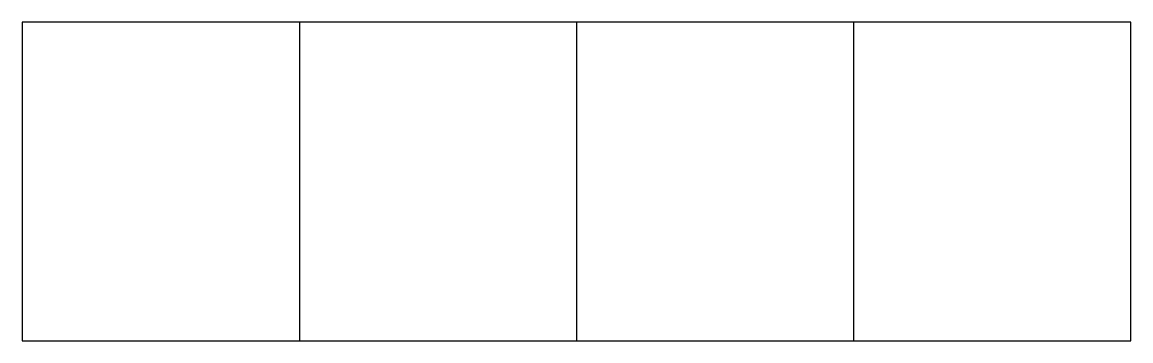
# Model space of a CAD drawing. Units: millimetres at full size, sheet at 1:100. Extents: x -9184 to 14020, y -7653 to -980.
import ezdxf

# ---------------------------------------------------------------- set-up
doc = ezdxf.new("R2010")
doc.units = ezdxf.units.MM
doc.header["$LTSCALE"] = 100
doc.layers.add('0-0', color=7, linetype='Continuous')

msp = doc.modelspace()

# ---------------------------------------------------------------- linework, layer by layer
at = {"layer": '0-0'}
for p, q in [((-3382.7, -979.6), (-3382.7, -7653.1)), ((2418.4, -979.6), (2418.4, -7653.1)), ((8219.4, -979.6), (8219.4, -7653.1))]:
    msp.add_line(p, q, dxfattribs=at)
msp.add_lwpolyline([(14020.4, -979.6), (-9183.7, -979.6), (-9183.7, -7653.1), (14020.4, -7653.1)], close=True, dxfattribs=at)

doc.saveas('drawing.dxf')
